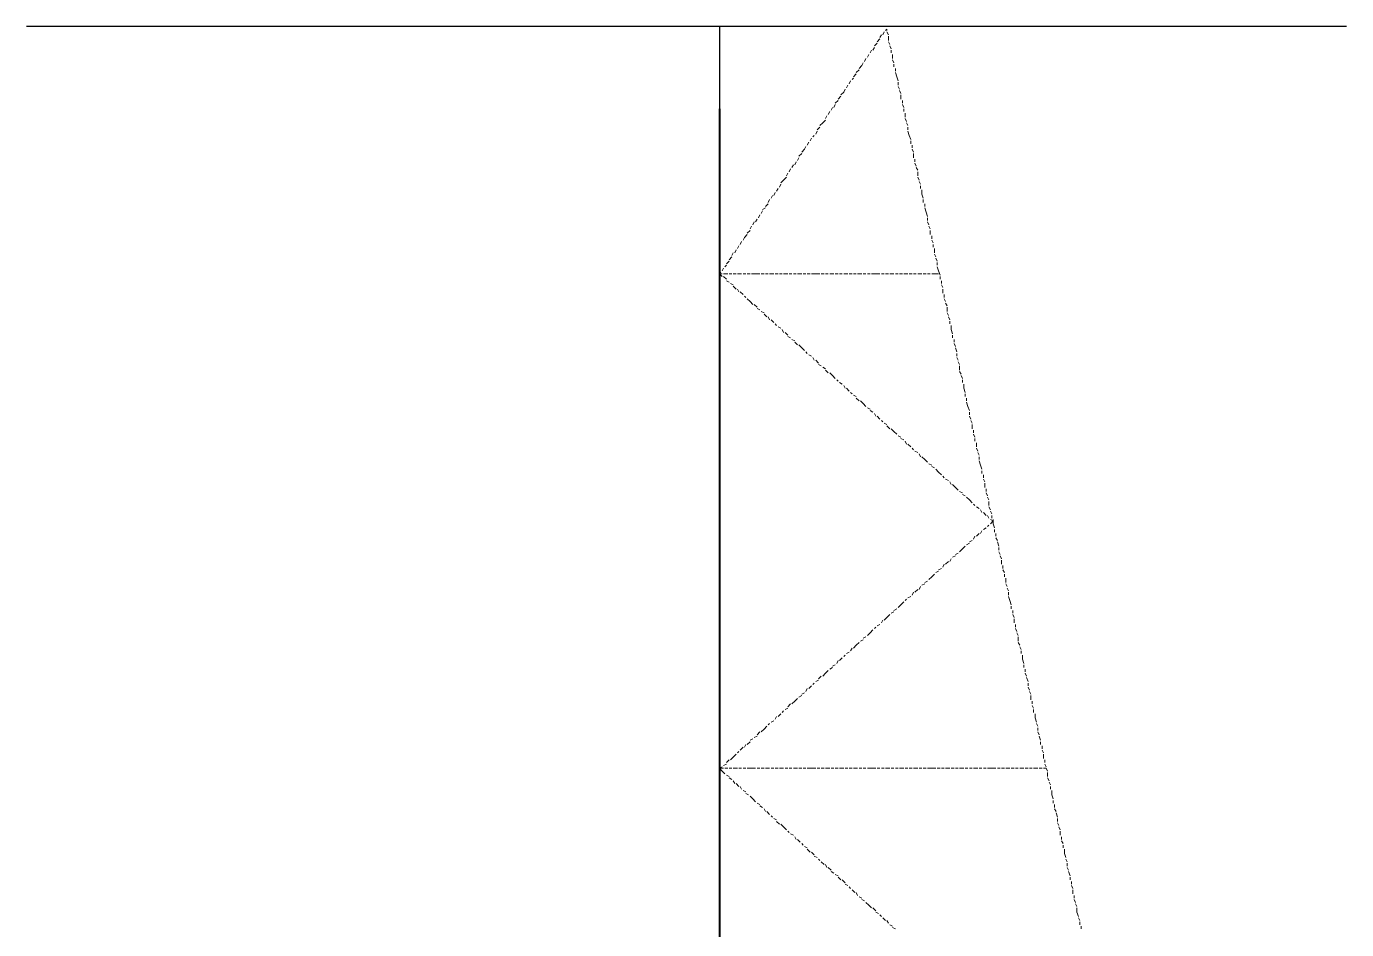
# Model space of a CAD drawing. Extents: x 8 to 21351, y 0 to 420.
# Drawn here: x 15801.5 to 15821.5, y 249.63 to 263.31 of the extents above; entities that cross this region are included whole.
import ezdxf

# ---------------------------------------------------------------- set-up
doc = ezdxf.new("R2010")
doc.units = 0

msp = doc.modelspace()

# ---------------------------------------------------------------- linework, layer by layer
at = {"lineweight": 25}
for p, q in [((15821.499, 263.313), (15801.496, 263.313)), ((15811.995, 263.313), (15811.995, 249.915))]:
    msp.add_line(p, q, dxfattribs=at)
at = {"color": 7, "lineweight": 5}
for p, q in [((15814.535, 263.271), (15814.514, 263.25)), ((15814.535, 263.25), (15814.535, 263.271)), ((15814.387, 263.059), (15814.344, 263.017)), ((15814.429, 263.123), (15814.387, 263.08)), ((15814.45, 263.186), (15814.429, 263.144)), ((15814.492, 263.229), (15814.471, 263.186)), ((15814.556, 263.186), (15814.535, 263.229)), ((15814.556, 263.102), (15814.556, 263.165)), ((15814.577, 263.038), (15814.556, 263.08)), ((15814.26, 262.89), (15814.238, 262.848)), ((15814.302, 262.954), (15814.281, 262.911)), ((15814.344, 262.996), (15814.323, 262.954)), ((15814.598, 262.975), (15814.577, 263.017)), ((15814.598, 262.911), (15814.598, 262.954)), ((15814.619, 262.827), (15814.619, 262.89)), ((15814.111, 262.657), (15814.069, 262.615)), ((15814.154, 262.721), (15814.111, 262.678)), ((15814.175, 262.763), (15814.154, 262.721)), ((15814.217, 262.827), (15814.196, 262.784)), ((15814.641, 262.763), (15814.619, 262.805)), ((15814.641, 262.699), (15814.641, 262.742)), ((15814.662, 262.636), (15814.662, 262.678)), ((15813.984, 262.488), (15813.963, 262.445)), ((15814.027, 262.53), (15814.006, 262.509)), ((15814.069, 262.594), (15814.027, 262.551)), ((15814.683, 262.551), (15814.662, 262.615)), ((15814.704, 262.488), (15814.683, 262.551)), ((15814.704, 262.424), (15814.704, 262.467)), ((15813.836, 262.255), (15813.794, 262.213)), ((15813.879, 262.318), (15813.836, 262.276)), ((15813.9, 262.361), (15813.879, 262.318)), ((15813.942, 262.424), (15813.921, 262.382)), ((15814.725, 262.361), (15814.704, 262.403)), ((15814.746, 262.297), (15814.725, 262.34)), ((15814.746, 262.213), (15814.746, 262.276)), ((15813.709, 262.086), (15813.688, 262.043)), ((15813.752, 262.128), (15813.73, 262.086)), ((15813.794, 262.192), (15813.752, 262.149)), ((15814.768, 262.149), (15814.768, 262.192)), ((15814.789, 262.086), (15814.768, 262.128)), ((15814.789, 262.022), (15814.789, 262.065)), ((15813.561, 261.853), (15813.519, 261.81)), ((15813.603, 261.895), (15813.561, 261.853)), ((15813.625, 261.959), (15813.603, 261.916)), ((15813.667, 262.022), (15813.646, 261.98)), ((15814.81, 261.938), (15814.81, 262.001)), ((15814.831, 261.874), (15814.81, 261.916)), ((15814.852, 261.81), (15814.831, 261.853)), ((15813.434, 261.662), (15813.413, 261.641)), ((15813.476, 261.726), (15813.455, 261.683)), ((15813.519, 261.789), (15813.476, 261.747)), ((15814.852, 261.747), (15814.852, 261.789)), ((15814.873, 261.662), (15814.852, 261.726)), ((15814.895, 261.599), (15814.873, 261.662)), ((15813.286, 261.451), (15813.244, 261.408)), ((15813.307, 261.493), (15813.286, 261.451)), ((15813.349, 261.557), (15813.328, 261.514)), ((15813.392, 261.62), (15813.371, 261.578)), ((15814.895, 261.535), (15814.895, 261.578)), ((15814.916, 261.472), (15814.916, 261.514)), ((15814.937, 261.408), (15814.916, 261.451)), ((15813.159, 261.26), (15813.138, 261.218)), ((15813.201, 261.324), (15813.18, 261.281)), ((15813.244, 261.387), (15813.201, 261.345)), ((15814.937, 261.324), (15814.937, 261.387)), ((15814.958, 261.26), (15814.958, 261.303)), ((15814.979, 261.197), (15814.958, 261.239)), ((15813.032, 261.091), (15813.011, 261.048)), ((15813.074, 261.154), (15813.053, 261.112)), ((15813.117, 261.218), (15813.095, 261.175)), ((15815, 261.133), (15814.979, 261.175)), ((15815, 261.048), (15815, 261.112)), ((15812.884, 260.858), (15812.863, 260.816)), ((15812.926, 260.921), (15812.905, 260.879)), ((15812.968, 260.985), (15812.926, 260.943)), ((15813.011, 261.027), (15812.968, 260.985)), ((15815.022, 260.985), (15815, 261.027)), ((15815.043, 260.921), (15815.022, 260.964)), ((15815.043, 260.858), (15815.043, 260.9)), ((15815.064, 260.773), (15815.064, 260.837)), ((15812.757, 260.689), (15812.736, 260.646)), ((15812.799, 260.752), (15812.778, 260.71)), ((15812.841, 260.795), (15812.82, 260.752)), ((15815.085, 260.71), (15815.064, 260.773)), ((15815.085, 260.646), (15815.085, 260.689)), ((15812.609, 260.456), (15812.587, 260.413)), ((15812.651, 260.519), (15812.63, 260.477)), ((15812.693, 260.562), (15812.651, 260.541)), ((15812.736, 260.625), (15812.693, 260.583)), ((15815.106, 260.583), (15815.106, 260.625)), ((15815.127, 260.498), (15815.106, 260.562)), ((15815.149, 260.435), (15815.127, 260.498)), ((15812.482, 260.286), (15812.46, 260.244)), ((15812.524, 260.35), (15812.503, 260.308)), ((15812.566, 260.392), (15812.545, 260.35)), ((15815.149, 260.371), (15815.149, 260.413)), ((15815.17, 260.308), (15815.149, 260.35)), ((15815.191, 260.244), (15815.17, 260.286)), ((15812.333, 260.054), (15812.312, 260.011)), ((15812.376, 260.117), (15812.355, 260.075)), ((15812.418, 260.159), (15812.376, 260.117)), ((15812.46, 260.223), (15812.418, 260.181)), ((15815.191, 260.159), (15815.191, 260.223)), ((15815.212, 260.096), (15815.212, 260.138)), ((15815.233, 260.033), (15815.212, 260.075)), ((15812.206, 259.884), (15812.185, 259.842)), ((15812.249, 259.927), (15812.228, 259.884)), ((15812.291, 259.99), (15812.27, 259.948)), ((15815.233, 259.969), (15815.233, 260.011)), ((15815.254, 259.884), (15815.254, 259.948)), ((15815.276, 259.821), (15815.254, 259.863)), ((15812.058, 259.651), (15812.037, 259.609)), ((15812.101, 259.694), (15812.079, 259.673)), ((15812.143, 259.757), (15812.101, 259.715)), ((15812.185, 259.821), (15812.143, 259.779)), ((15815.297, 259.757), (15815.276, 259.8)), ((15815.297, 259.694), (15815.297, 259.736)), ((15815.318, 259.609), (15815.297, 259.673)), ((15812.016, 259.588), (15811.995, 259.567)), ((15811.995, 259.567), (15812.037, 259.524)), ((15811.995, 259.524), (15811.995, 259.567)), ((15811.995, 259.567), (15812.037, 259.567)), ((15811.995, 259.461), (15811.995, 259.503)), ((15811.995, 259.397), (15811.995, 259.44)), ((15812.058, 259.567), (15812.122, 259.567)), ((15812.058, 259.524), (15812.101, 259.482)), ((15812.101, 259.461), (15812.143, 259.44)), ((15812.143, 259.567), (15812.185, 259.567)), ((15812.206, 259.567), (15812.249, 259.567)), ((15812.27, 259.567), (15812.333, 259.567)), ((15812.355, 259.567), (15812.397, 259.567)), ((15812.418, 259.567), (15812.46, 259.567)), ((15812.482, 259.567), (15812.545, 259.567)), ((15812.545, 259.567), (15812.609, 259.567)), ((15812.63, 259.567), (15812.672, 259.567)), ((15812.693, 259.567), (15812.736, 259.567)), ((15812.757, 259.567), (15812.82, 259.567)), ((15812.841, 259.567), (15812.884, 259.567)), ((15812.905, 259.567), (15812.947, 259.567)), ((15812.968, 259.567), (15813.032, 259.567)), ((15813.053, 259.567), (15813.095, 259.567)), ((15813.117, 259.567), (15813.159, 259.567)), ((15813.18, 259.567), (15813.244, 259.567)), ((15813.265, 259.567), (15813.307, 259.567)), ((15813.328, 259.567), (15813.371, 259.567)), ((15813.392, 259.567), (15813.455, 259.567)), ((15813.455, 259.567), (15813.519, 259.567)), ((15813.54, 259.567), (15813.582, 259.567)), ((15813.603, 259.567), (15813.646, 259.567)), ((15813.667, 259.567), (15813.73, 259.567)), ((15813.752, 259.567), (15813.794, 259.567)), ((15813.815, 259.567), (15813.857, 259.567)), ((15813.879, 259.567), (15813.942, 259.567)), ((15813.963, 259.567), (15814.006, 259.567)), ((15814.027, 259.567), (15814.069, 259.567)), ((15814.09, 259.567), (15814.154, 259.567)), ((15814.175, 259.567), (15814.217, 259.567)), ((15814.238, 259.567), (15814.281, 259.567)), ((15814.302, 259.567), (15814.365, 259.567)), ((15814.365, 259.567), (15814.429, 259.567)), ((15814.45, 259.567), (15814.492, 259.567)), ((15814.514, 259.567), (15814.556, 259.567)), ((15814.577, 259.567), (15814.641, 259.567)), ((15814.662, 259.567), (15814.704, 259.567)), ((15814.725, 259.567), (15814.768, 259.567)), ((15814.789, 259.567), (15814.852, 259.567)), ((15814.873, 259.567), (15814.916, 259.567)), ((15814.937, 259.567), (15814.979, 259.567)), ((15815, 259.567), (15815.064, 259.567)), ((15815.085, 259.567), (15815.127, 259.567)), ((15815.149, 259.567), (15815.191, 259.567)), ((15815.212, 259.567), (15815.276, 259.567)), ((15815.276, 259.567), (15815.318, 259.567)), ((15815.339, 259.546), (15815.318, 259.609)), ((15815.339, 259.482), (15815.339, 259.524)), ((15815.36, 259.419), (15815.36, 259.461)), ((15811.995, 259.313), (15811.995, 259.376)), ((15811.995, 259.249), (15811.995, 259.292)), ((15812.164, 259.419), (15812.206, 259.397)), ((15812.206, 259.376), (15812.249, 259.334)), ((15812.27, 259.334), (15812.291, 259.292)), ((15812.312, 259.292), (15812.355, 259.249)), ((15815.381, 259.355), (15815.36, 259.397)), ((15815.381, 259.271), (15815.381, 259.334)), ((15815.403, 259.207), (15815.403, 259.249)), ((15811.995, 259.186), (15811.995, 259.228)), ((15811.995, 259.101), (15811.995, 259.165)), ((15811.995, 259.038), (15811.995, 259.08)), ((15812.376, 259.228), (15812.397, 259.207)), ((15812.418, 259.186), (15812.46, 259.144)), ((15812.46, 259.144), (15812.503, 259.101)), ((15812.524, 259.101), (15812.566, 259.059)), ((15812.566, 259.038), (15812.609, 259.017)), ((15815.424, 259.144), (15815.403, 259.186)), ((15815.445, 259.08), (15815.424, 259.122)), ((15815.445, 258.995), (15815.445, 259.059)), ((15811.995, 258.974), (15811.995, 259.017)), ((15811.995, 258.889), (15811.995, 258.953)), ((15811.995, 258.826), (15811.995, 258.889)), ((15812.63, 258.995), (15812.672, 258.974)), ((15812.672, 258.953), (15812.714, 258.911)), ((15812.736, 258.911), (15812.757, 258.868)), ((15812.778, 258.868), (15812.82, 258.826)), ((15815.466, 258.932), (15815.445, 258.974)), ((15815.487, 258.868), (15815.466, 258.911)), ((15815.487, 258.805), (15815.487, 258.847)), ((15811.995, 258.762), (15811.995, 258.805)), ((15811.995, 258.699), (15811.995, 258.741)), ((15811.995, 258.614), (15811.995, 258.678)), ((15812.841, 258.805), (15812.863, 258.784)), ((15812.884, 258.762), (15812.926, 258.741)), ((15812.947, 258.72), (15812.968, 258.678)), ((15812.99, 258.678), (15813.032, 258.635)), ((15815.508, 258.72), (15815.508, 258.784)), ((15815.53, 258.657), (15815.508, 258.72)), ((15815.53, 258.593), (15815.53, 258.635)), ((15811.995, 258.551), (15811.995, 258.593)), ((15811.995, 258.487), (15811.995, 258.53)), ((15811.995, 258.403), (15811.995, 258.466)), ((15813.032, 258.614), (15813.074, 258.593)), ((15813.095, 258.572), (15813.138, 258.551)), ((15813.138, 258.53), (15813.18, 258.487)), ((15813.201, 258.487), (15813.244, 258.445)), ((15813.244, 258.445), (15813.286, 258.403)), ((15815.551, 258.53), (15815.551, 258.572)), ((15815.572, 258.466), (15815.551, 258.509)), ((15815.593, 258.382), (15815.572, 258.445)), ((15811.995, 258.339), (15811.995, 258.382)), ((15811.995, 258.276), (15811.995, 258.318)), ((15811.995, 258.191), (15811.995, 258.255)), ((15813.307, 258.382), (15813.328, 258.36)), ((15813.349, 258.339), (15813.392, 258.318)), ((15813.413, 258.297), (15813.434, 258.255)), ((15813.455, 258.255), (15813.498, 258.212)), ((15815.593, 258.318), (15815.593, 258.36)), ((15815.614, 258.255), (15815.593, 258.297)), ((15815.635, 258.191), (15815.614, 258.233)), ((15811.995, 258.127), (15811.995, 258.17)), ((15811.995, 258.064), (15811.995, 258.106)), ((15811.995, 257.979), (15811.995, 258.043)), ((15813.498, 258.191), (15813.54, 258.17)), ((15813.561, 258.149), (15813.603, 258.127)), ((15813.603, 258.106), (15813.646, 258.064)), ((15813.667, 258.064), (15813.709, 258.022)), ((15815.635, 258.106), (15815.635, 258.17)), ((15815.657, 258.043), (15815.635, 258.085)), ((15811.995, 257.916), (15811.995, 257.979)), ((15811.995, 257.852), (15811.995, 257.895)), ((15813.709, 258.022), (15813.752, 257.979)), ((15813.773, 257.958), (15813.794, 257.937)), ((15813.815, 257.916), (15813.857, 257.895)), ((15813.879, 257.873), (15813.9, 257.831)), ((15815.678, 257.979), (15815.657, 258.022)), ((15815.678, 257.916), (15815.678, 257.958)), ((15815.699, 257.831), (15815.699, 257.895)), ((15811.995, 257.789), (15811.995, 257.831)), ((15811.995, 257.704), (15811.995, 257.768)), ((15811.995, 257.641), (15811.995, 257.683)), ((15813.921, 257.831), (15813.963, 257.789)), ((15813.984, 257.768), (15814.006, 257.747)), ((15814.027, 257.725), (15814.069, 257.704)), ((15814.069, 257.683), (15814.111, 257.641)), ((15814.133, 257.641), (15814.175, 257.598)), ((15815.72, 257.768), (15815.699, 257.831)), ((15815.72, 257.704), (15815.72, 257.747)), ((15815.741, 257.641), (15815.741, 257.683)), ((15811.995, 257.577), (15811.995, 257.62)), ((15811.995, 257.492), (15811.995, 257.556)), ((15811.995, 257.429), (15811.995, 257.471)), ((15814.175, 257.598), (15814.217, 257.556)), ((15814.238, 257.535), (15814.281, 257.514)), ((15814.281, 257.492), (15814.323, 257.471)), ((15814.344, 257.45), (15814.365, 257.408)), ((15815.762, 257.556), (15815.741, 257.62)), ((15815.784, 257.492), (15815.762, 257.556)), ((15815.784, 257.429), (15815.784, 257.471)), ((15811.995, 257.365), (15811.995, 257.408)), ((15811.995, 257.281), (15811.995, 257.344)), ((15811.995, 257.217), (15811.995, 257.26)), ((15814.387, 257.408), (15814.429, 257.365)), ((15814.45, 257.344), (15814.471, 257.323)), ((15814.492, 257.302), (15814.535, 257.281)), ((15814.535, 257.26), (15814.577, 257.217)), ((15815.805, 257.365), (15815.784, 257.408)), ((15815.826, 257.302), (15815.805, 257.344)), ((15815.826, 257.217), (15815.826, 257.281)), ((15811.995, 257.154), (15811.995, 257.196)), ((15811.995, 257.069), (15811.995, 257.133)), ((15811.995, 257.006), (15811.995, 257.069)), ((15814.598, 257.217), (15814.641, 257.175)), ((15814.641, 257.175), (15814.683, 257.133)), ((15814.704, 257.111), (15814.746, 257.09)), ((15814.746, 257.069), (15814.789, 257.048)), ((15815.847, 257.154), (15815.847, 257.196)), ((15815.868, 257.09), (15815.847, 257.133)), ((15815.868, 257.027), (15815.868, 257.069)), ((15811.995, 256.942), (15811.995, 256.985)), ((15811.995, 256.879), (15811.995, 256.921)), ((15811.995, 256.794), (15811.995, 256.858)), ((15814.81, 257.027), (15814.831, 256.985)), ((15814.852, 256.985), (15814.895, 256.942)), ((15814.916, 256.921), (15814.937, 256.9)), ((15814.958, 256.879), (15815, 256.858)), ((15815.022, 256.836), (15815.043, 256.794)), ((15815.889, 256.942), (15815.889, 257.006)), ((15815.911, 256.879), (15815.889, 256.921)), ((15815.932, 256.815), (15815.911, 256.858)), ((15811.995, 256.731), (15811.995, 256.773)), ((15811.995, 256.667), (15811.995, 256.709)), ((15811.995, 256.582), (15811.995, 256.646)), ((15815.064, 256.794), (15815.106, 256.752)), ((15815.106, 256.752), (15815.149, 256.709)), ((15815.17, 256.688), (15815.212, 256.667)), ((15815.212, 256.646), (15815.254, 256.625)), ((15815.932, 256.752), (15815.932, 256.794)), ((15815.953, 256.667), (15815.932, 256.731)), ((15815.974, 256.603), (15815.953, 256.667)), ((15811.995, 256.519), (15811.995, 256.561)), ((15811.995, 256.455), (15811.995, 256.498)), ((15811.995, 256.371), (15811.995, 256.434)), ((15815.276, 256.603), (15815.318, 256.561)), ((15815.318, 256.561), (15815.36, 256.519)), ((15815.381, 256.498), (15815.403, 256.476)), ((15815.424, 256.455), (15815.466, 256.434)), ((15815.974, 256.54), (15815.974, 256.582)), ((15815.995, 256.476), (15815.995, 256.519)), ((15816.016, 256.413), (15815.995, 256.455)), ((15811.995, 256.307), (15811.995, 256.349)), ((15811.995, 256.244), (15811.995, 256.286)), ((15815.487, 256.413), (15815.508, 256.371)), ((15815.53, 256.371), (15815.572, 256.328)), ((15815.572, 256.328), (15815.614, 256.286)), ((15815.635, 256.265), (15815.678, 256.244)), ((15816.016, 256.328), (15816.016, 256.392)), ((15816.038, 256.265), (15816.038, 256.307)), ((15816.059, 256.201), (15816.038, 256.244)), ((15811.995, 256.159), (15811.995, 256.223)), ((15811.995, 256.096), (15811.995, 256.159)), ((15811.995, 256.032), (15811.995, 256.074)), ((15815.678, 256.223), (15815.72, 256.201)), ((15815.741, 256.18), (15815.784, 256.138)), ((15815.784, 256.138), (15815.826, 256.096)), ((15815.847, 256.074), (15815.868, 256.053)), ((15816.08, 256.138), (15816.059, 256.18)), ((15816.08, 256.053), (15816.08, 256.117)), ((15811.995, 255.968), (15811.995, 256.011)), ((15811.995, 255.884), (15811.995, 255.947)), ((15811.995, 255.82), (15811.995, 255.863)), ((15815.889, 256.032), (15815.932, 256.011)), ((15815.953, 255.99), (15815.974, 255.947)), ((15815.995, 255.947), (15816.038, 255.905)), ((15816.059, 255.905), (15816.08, 255.863)), ((15816.101, 255.99), (15816.08, 256.032)), ((15816.122, 255.926), (15816.101, 255.968)), ((15816.101, 255.841), (15816.143, 255.82)), ((15816.122, 255.863), (15816.122, 255.905)), ((15816.143, 255.778), (15816.143, 255.841)), ((15811.995, 255.757), (15811.995, 255.799)), ((15811.995, 255.672), (15811.995, 255.736)), ((15811.995, 255.609), (15811.995, 255.651)), ((15815.974, 255.672), (15815.953, 255.63)), ((15816.038, 255.714), (15815.995, 255.693)), ((15816.08, 255.757), (15816.059, 255.736)), ((15816.143, 255.82), (15816.101, 255.778)), ((15816.165, 255.714), (15816.143, 255.778)), ((15816.165, 255.651), (15816.165, 255.693)), ((15811.995, 255.545), (15811.995, 255.588)), ((15811.995, 255.46), (15811.995, 255.524)), ((15811.995, 255.397), (15811.995, 255.439)), ((15815.72, 255.439), (15815.678, 255.397)), ((15815.784, 255.482), (15815.741, 255.46)), ((15815.826, 255.524), (15815.784, 255.503)), ((15815.868, 255.588), (15815.847, 255.545)), ((15815.932, 255.63), (15815.889, 255.588)), ((15816.186, 255.588), (15816.186, 255.63)), ((15816.207, 255.524), (15816.186, 255.566)), ((15816.228, 255.439), (15816.207, 255.503)), ((15811.995, 255.333), (15811.995, 255.376)), ((15811.995, 255.27), (15811.995, 255.312)), ((15811.995, 255.185), (15811.995, 255.249)), ((15815.508, 255.249), (15815.487, 255.206)), ((15815.572, 255.291), (15815.53, 255.27)), ((15815.614, 255.333), (15815.572, 255.312)), ((15815.678, 255.397), (15815.635, 255.355)), ((15816.228, 255.376), (15816.228, 255.418)), ((15816.249, 255.312), (15816.228, 255.355)), ((15816.27, 255.249), (15816.249, 255.291)), ((15811.995, 255.122), (15811.995, 255.164)), ((15811.995, 255.058), (15811.995, 255.101)), ((15811.995, 254.974), (15811.995, 255.037)), ((15815.318, 255.058), (15815.276, 255.037)), ((15815.36, 255.101), (15815.318, 255.079)), ((15815.403, 255.164), (15815.381, 255.122)), ((15815.466, 255.206), (15815.424, 255.164)), ((15816.27, 255.164), (15816.27, 255.228)), ((15816.292, 255.101), (15816.292, 255.143)), ((15816.313, 255.037), (15816.292, 255.079)), ((15811.995, 254.91), (15811.995, 254.952)), ((15811.995, 254.847), (15811.995, 254.889)), ((15815.106, 254.868), (15815.064, 254.847)), ((15815.149, 254.91), (15815.106, 254.889)), ((15815.212, 254.974), (15815.17, 254.931)), ((15815.254, 255.016), (15815.212, 254.974)), ((15816.313, 254.974), (15816.313, 255.016)), ((15816.334, 254.889), (15816.334, 254.952)), ((15816.355, 254.825), (15816.334, 254.868)), ((15811.995, 254.762), (15811.995, 254.825)), ((15811.995, 254.698), (15811.995, 254.741)), ((15811.995, 254.635), (15811.995, 254.677)), ((15814.831, 254.635), (15814.81, 254.614)), ((15814.895, 254.677), (15814.852, 254.656)), ((15814.937, 254.741), (15814.916, 254.698)), ((15815, 254.783), (15814.958, 254.741)), ((15815.043, 254.825), (15815.022, 254.783)), ((15816.376, 254.762), (15816.355, 254.804)), ((15816.376, 254.698), (15816.376, 254.741)), ((15816.397, 254.614), (15816.376, 254.677)), ((15811.995, 254.55), (15811.995, 254.614)), ((15811.995, 254.487), (15811.995, 254.529)), ((15811.995, 254.423), (15811.995, 254.466)), ((15814.641, 254.445), (15814.598, 254.423)), ((15814.683, 254.487), (15814.641, 254.466)), ((15814.746, 254.55), (15814.704, 254.508)), ((15814.789, 254.593), (15814.746, 254.55)), ((15816.419, 254.55), (15816.397, 254.614)), ((15816.419, 254.487), (15816.419, 254.529)), ((15816.44, 254.423), (15816.44, 254.466)), ((15811.995, 254.36), (15811.995, 254.402)), ((15811.995, 254.275), (15811.995, 254.339)), ((15811.995, 254.212), (15811.995, 254.254)), ((15814.429, 254.254), (15814.387, 254.233)), ((15814.471, 254.317), (15814.45, 254.275)), ((15814.535, 254.36), (15814.492, 254.317)), ((15814.577, 254.402), (15814.535, 254.36)), ((15816.461, 254.36), (15816.44, 254.402)), ((15816.461, 254.275), (15816.461, 254.339)), ((15816.482, 254.212), (15816.482, 254.254)), ((15811.995, 254.148), (15811.995, 254.19)), ((15811.995, 254.063), (15811.995, 254.127)), ((15811.995, 254), (15811.995, 254.042)), ((15814.217, 254.063), (15814.175, 254.042)), ((15814.281, 254.127), (15814.238, 254.085)), ((15814.323, 254.169), (15814.281, 254.127)), ((15814.365, 254.212), (15814.344, 254.19)), ((15816.503, 254.148), (15816.482, 254.19)), ((15816.524, 254.085), (15816.503, 254.127)), ((15816.524, 254), (15816.524, 254.063)), ((15811.995, 253.936), (15811.995, 253.979)), ((15811.995, 253.852), (15811.995, 253.915)), ((15814.006, 253.894), (15813.984, 253.852)), ((15814.069, 253.936), (15814.027, 253.894)), ((15814.111, 253.979), (15814.069, 253.936)), ((15814.175, 254.021), (15814.133, 254)), ((15816.546, 253.936), (15816.524, 253.979)), ((15816.567, 253.873), (15816.546, 253.915)), ((15816.567, 253.81), (15816.567, 253.852)), ((15811.995, 253.788), (15811.995, 253.831)), ((15811.995, 253.725), (15811.995, 253.767)), ((15811.995, 253.64), (15811.995, 253.704)), ((15813.752, 253.64), (15813.709, 253.619)), ((15813.794, 253.704), (15813.773, 253.661)), ((15813.857, 253.746), (15813.815, 253.704)), ((15813.9, 253.788), (15813.879, 253.767)), ((15813.963, 253.831), (15813.921, 253.81)), ((15816.588, 253.725), (15816.588, 253.788)), ((15816.609, 253.661), (15816.588, 253.725)), ((15816.609, 253.598), (15816.609, 253.64)), ((15811.995, 253.577), (15811.995, 253.619)), ((15811.995, 253.513), (15811.995, 253.555)), ((15811.995, 253.45), (15811.995, 253.492)), ((15813.54, 253.471), (15813.498, 253.429)), ((15813.603, 253.513), (15813.561, 253.471)), ((15813.646, 253.555), (15813.603, 253.513)), ((15813.709, 253.598), (15813.667, 253.577)), ((15816.63, 253.534), (15816.63, 253.577)), ((15816.651, 253.471), (15816.63, 253.513)), ((15816.673, 253.386), (15816.651, 253.45)), ((15811.995, 253.365), (15811.995, 253.429)), ((15811.995, 253.302), (15811.995, 253.344)), ((15811.995, 253.238), (15811.995, 253.28)), ((15813.328, 253.28), (15813.307, 253.238)), ((15813.392, 253.323), (15813.349, 253.28)), ((15813.434, 253.365), (15813.413, 253.344)), ((15813.498, 253.407), (15813.455, 253.386)), ((15816.673, 253.323), (15816.673, 253.365)), ((15816.694, 253.259), (15816.673, 253.302)), ((15816.715, 253.196), (15816.694, 253.238)), ((15811.995, 253.153), (15811.995, 253.217)), ((15811.995, 253.09), (15811.995, 253.132)), ((15811.995, 253.026), (15811.995, 253.069)), ((15813.074, 253.048), (15813.032, 253.005)), ((15813.138, 253.09), (15813.095, 253.048)), ((15813.18, 253.132), (15813.138, 253.09)), ((15813.244, 253.174), (15813.201, 253.153)), ((15813.286, 253.217), (15813.244, 253.196)), ((15816.715, 253.111), (15816.715, 253.174)), ((15816.736, 253.048), (15816.736, 253.09)), ((15811.995, 252.942), (15811.995, 253.005)), ((15811.995, 252.878), (15811.995, 252.92)), ((15811.995, 252.815), (15811.995, 252.857)), ((15812.863, 252.857), (15812.841, 252.815)), ((15812.926, 252.899), (15812.884, 252.857)), ((15812.968, 252.942), (15812.947, 252.92)), ((15813.032, 252.984), (15812.99, 252.963)), ((15816.757, 252.984), (15816.736, 253.026)), ((15816.757, 252.92), (15816.757, 252.963)), ((15816.778, 252.836), (15816.778, 252.899)), ((15816.8, 252.772), (15816.778, 252.836)), ((15811.995, 252.73), (15811.995, 252.793)), ((15811.995, 252.667), (15811.995, 252.709)), ((15811.995, 252.603), (15811.995, 252.645)), ((15812.672, 252.667), (15812.63, 252.624)), ((15812.714, 252.709), (15812.672, 252.667)), ((15812.757, 252.751), (15812.736, 252.73)), ((15812.82, 252.793), (15812.778, 252.772)), ((15816.821, 252.709), (15816.8, 252.751)), ((15816.821, 252.645), (15816.821, 252.688)), ((15811.995, 252.54), (15811.995, 252.582)), ((15811.995, 252.455), (15811.995, 252.518)), ((15811.995, 252.391), (15811.995, 252.434)), ((15812.397, 252.434), (15812.376, 252.391)), ((15812.46, 252.476), (15812.418, 252.434)), ((15812.503, 252.518), (15812.46, 252.497)), ((15812.566, 252.561), (15812.524, 252.54)), ((15812.609, 252.624), (15812.566, 252.582)), ((15816.842, 252.582), (15816.821, 252.624)), ((15816.863, 252.497), (15816.842, 252.561)), ((15816.863, 252.434), (15816.863, 252.476)), ((15811.995, 252.328), (15811.995, 252.37)), ((15811.995, 252.243), (15811.995, 252.307)), ((15812.206, 252.243), (15812.164, 252.201)), ((15812.249, 252.286), (15812.206, 252.243)), ((15812.291, 252.328), (15812.27, 252.307)), ((15812.355, 252.391), (15812.312, 252.349)), ((15816.884, 252.37), (15816.884, 252.412)), ((15816.905, 252.307), (15816.884, 252.349)), ((15816.905, 252.222), (15816.905, 252.286)), ((15811.995, 252.18), (15811.995, 252.222)), ((15811.995, 252.116), (15811.995, 252.159)), ((15812.037, 252.095), (15811.995, 252.074)), ((15811.995, 252.031), (15811.995, 252.095)), ((15811.995, 252.074), (15812.058, 252.074)), ((15811.995, 252.074), (15812.037, 252.031)), ((15812.101, 252.137), (15812.058, 252.116)), ((15812.079, 252.074), (15812.122, 252.074)), ((15812.143, 252.201), (15812.101, 252.159)), ((15812.143, 252.074), (15812.185, 252.074)), ((15812.206, 252.074), (15812.27, 252.074)), ((15812.291, 252.074), (15812.333, 252.074)), ((15812.355, 252.074), (15812.397, 252.074)), ((15812.418, 252.074), (15812.482, 252.074)), ((15812.482, 252.074), (15812.545, 252.074)), ((15812.566, 252.074), (15812.609, 252.074)), ((15812.63, 252.074), (15812.672, 252.074)), ((15812.693, 252.074), (15812.757, 252.074)), ((15812.778, 252.074), (15812.82, 252.074)), ((15812.841, 252.074), (15812.884, 252.074)), ((15812.905, 252.074), (15812.968, 252.074)), ((15812.99, 252.074), (15813.032, 252.074)), ((15813.053, 252.074), (15813.095, 252.074)), ((15813.117, 252.074), (15813.18, 252.074)), ((15813.201, 252.074), (15813.244, 252.074)), ((15813.265, 252.074), (15813.307, 252.074)), ((15813.328, 252.074), (15813.392, 252.074)), ((15813.392, 252.074), (15813.455, 252.074)), ((15813.476, 252.074), (15813.519, 252.074)), ((15813.54, 252.074), (15813.582, 252.074)), ((15813.603, 252.074), (15813.667, 252.074)), ((15813.688, 252.074), (15813.73, 252.074)), ((15813.752, 252.074), (15813.794, 252.074)), ((15813.815, 252.074), (15813.879, 252.074)), ((15813.9, 252.074), (15813.942, 252.074)), ((15813.963, 252.074), (15814.006, 252.074)), ((15814.027, 252.074), (15814.09, 252.074)), ((15814.111, 252.074), (15814.154, 252.074)), ((15814.175, 252.074), (15814.217, 252.074)), ((15814.238, 252.074), (15814.302, 252.074)), ((15814.302, 252.074), (15814.365, 252.074)), ((15814.387, 252.074), (15814.429, 252.074)), ((15814.45, 252.074), (15814.492, 252.074)), ((15814.514, 252.074), (15814.577, 252.074)), ((15814.598, 252.074), (15814.641, 252.074)), ((15814.662, 252.074), (15814.704, 252.074)), ((15814.725, 252.074), (15814.789, 252.074)), ((15814.81, 252.074), (15814.852, 252.074)), ((15814.873, 252.074), (15814.916, 252.074)), ((15814.937, 252.074), (15815, 252.074)), ((15815.022, 252.074), (15815.064, 252.074)), ((15815.085, 252.074), (15815.127, 252.074)), ((15815.149, 252.074), (15815.212, 252.074)), ((15815.212, 252.074), (15815.276, 252.074)), ((15815.297, 252.074), (15815.339, 252.074)), ((15815.36, 252.074), (15815.403, 252.074)), ((15815.424, 252.074), (15815.487, 252.074)), ((15815.508, 252.074), (15815.551, 252.074)), ((15815.572, 252.074), (15815.614, 252.074)), ((15815.635, 252.074), (15815.699, 252.074)), ((15815.72, 252.074), (15815.762, 252.074)), ((15815.784, 252.074), (15815.826, 252.074)), ((15815.847, 252.074), (15815.911, 252.074)), ((15815.932, 252.074), (15815.974, 252.074)), ((15815.995, 252.074), (15816.038, 252.074)), ((15816.059, 252.074), (15816.122, 252.074)), ((15816.122, 252.074), (15816.186, 252.074)), ((15816.207, 252.074), (15816.249, 252.074)), ((15816.27, 252.074), (15816.313, 252.074)), ((15816.334, 252.074), (15816.397, 252.074)), ((15816.419, 252.074), (15816.461, 252.074)), ((15816.482, 252.074), (15816.524, 252.074)), ((15816.546, 252.074), (15816.609, 252.074)), ((15816.63, 252.074), (15816.673, 252.074)), ((15816.694, 252.074), (15816.736, 252.074)), ((15816.757, 252.074), (15816.821, 252.074)), ((15816.842, 252.074), (15816.884, 252.074)), ((15816.905, 252.074), (15816.948, 252.074)), ((15816.927, 252.159), (15816.927, 252.201)), ((15816.948, 252.095), (15816.927, 252.137)), ((15816.969, 252.031), (15816.948, 252.074)), ((15811.995, 251.968), (15811.995, 252.01)), ((15811.995, 251.905), (15811.995, 251.947)), ((15811.995, 251.82), (15811.995, 251.883)), ((15812.037, 252.031), (15812.079, 251.989)), ((15812.101, 251.968), (15812.143, 251.947)), ((15812.143, 251.926), (15812.185, 251.905)), ((15812.206, 251.883), (15812.228, 251.841)), ((15812.249, 251.841), (15812.291, 251.799)), ((15816.969, 251.947), (15816.969, 252.01)), ((15816.99, 251.883), (15816.969, 251.926)), ((15817.011, 251.82), (15816.99, 251.862)), ((15811.995, 251.756), (15811.995, 251.799)), ((15811.995, 251.693), (15811.995, 251.735)), ((15811.995, 251.629), (15811.995, 251.672)), ((15812.312, 251.799), (15812.333, 251.756)), ((15812.355, 251.735), (15812.397, 251.714)), ((15812.397, 251.693), (15812.439, 251.672)), ((15812.46, 251.65), (15812.503, 251.608)), ((15817.011, 251.756), (15817.011, 251.799)), ((15817.032, 251.672), (15817.032, 251.735)), ((15817.054, 251.608), (15817.032, 251.672)), ((15811.995, 251.545), (15811.995, 251.608)), ((15811.995, 251.481), (15811.995, 251.524)), ((15811.995, 251.418), (15811.995, 251.46)), ((15812.503, 251.608), (15812.545, 251.566)), ((15812.566, 251.545), (15812.609, 251.524)), ((15812.609, 251.502), (15812.651, 251.481)), ((15812.672, 251.46), (15812.693, 251.418)), ((15817.054, 251.545), (15817.054, 251.587)), ((15817.075, 251.481), (15817.075, 251.524)), ((15817.096, 251.418), (15817.075, 251.46)), ((15811.995, 251.333), (15811.995, 251.397)), ((15811.995, 251.269), (15811.995, 251.312)), ((15811.995, 251.206), (15811.995, 251.248)), ((15812.714, 251.418), (15812.757, 251.375)), ((15812.778, 251.354), (15812.799, 251.333)), ((15812.82, 251.312), (15812.863, 251.291)), ((15812.863, 251.269), (15812.905, 251.227)), ((15817.117, 251.333), (15817.096, 251.397)), ((15817.117, 251.269), (15817.117, 251.312)), ((15817.138, 251.206), (15817.117, 251.248)), ((15811.995, 251.121), (15811.995, 251.185)), ((15811.995, 251.058), (15811.995, 251.1)), ((15811.995, 250.994), (15811.995, 251.037)), ((15812.926, 251.227), (15812.968, 251.185)), ((15812.968, 251.185), (15813.011, 251.143)), ((15813.032, 251.121), (15813.053, 251.1)), ((15813.074, 251.079), (15813.117, 251.058)), ((15813.138, 251.037), (15813.159, 250.994)), ((15817.159, 251.143), (15817.138, 251.185)), ((15817.159, 251.058), (15817.159, 251.121)), ((15817.181, 250.994), (15817.181, 251.037)), ((15811.995, 250.91), (15811.995, 250.973)), ((15811.995, 250.846), (15811.995, 250.888)), ((15813.18, 250.994), (15813.222, 250.952)), ((15813.244, 250.931), (15813.265, 250.91)), ((15813.286, 250.888), (15813.328, 250.867)), ((15813.328, 250.846), (15813.371, 250.804)), ((15817.202, 250.931), (15817.181, 250.973)), ((15817.202, 250.867), (15817.202, 250.91)), ((15817.223, 250.783), (15817.223, 250.846)), ((15811.995, 250.783), (15811.995, 250.825)), ((15811.995, 250.719), (15811.995, 250.762)), ((15811.995, 250.634), (15811.995, 250.698)), ((15813.392, 250.804), (15813.434, 250.762)), ((15813.434, 250.74), (15813.476, 250.719)), ((15813.498, 250.698), (15813.519, 250.677)), ((15813.54, 250.656), (15813.582, 250.613)), ((15817.244, 250.719), (15817.223, 250.783)), ((15817.265, 250.656), (15817.244, 250.698)), ((15817.265, 250.592), (15817.265, 250.634)), ((15811.995, 250.571), (15811.995, 250.613)), ((15811.995, 250.507), (15811.995, 250.55)), ((15811.995, 250.423), (15811.995, 250.486)), ((15813.603, 250.613), (15813.625, 250.571)), ((15813.646, 250.571), (15813.688, 250.529)), ((15813.688, 250.507), (15813.73, 250.486)), ((15813.752, 250.465), (15813.794, 250.444)), ((15817.286, 250.529), (15817.265, 250.571)), ((15817.308, 250.444), (15817.286, 250.507)), ((15811.995, 250.359), (15811.995, 250.402)), ((15811.995, 250.296), (15811.995, 250.338)), ((15811.995, 250.211), (15811.995, 250.275)), ((15813.794, 250.423), (15813.836, 250.381)), ((15813.857, 250.381), (15813.9, 250.338)), ((15813.9, 250.317), (15813.942, 250.296)), ((15813.963, 250.275), (15813.984, 250.254)), ((15814.006, 250.232), (15814.048, 250.19)), ((15817.308, 250.381), (15817.308, 250.423)), ((15817.329, 250.317), (15817.329, 250.359)), ((15817.35, 250.254), (15817.329, 250.296)), ((15817.35, 250.169), (15817.35, 250.232)), ((15811.995, 250.148), (15811.995, 250.19)), ((15811.995, 250.084), (15811.995, 250.126)), ((15811.995, 250), (15811.995, 250.063)), ((15814.069, 250.19), (15814.09, 250.148)), ((15814.111, 250.126), (15814.154, 250.105)), ((15814.154, 250.084), (15814.196, 250.063)), ((15814.217, 250.042), (15814.26, 250)), ((15817.371, 250.105), (15817.371, 250.148)), ((15817.392, 250.042), (15817.371, 250.084)), ((15811.995, 249.936), (15811.995, 249.978)), ((15811.995, 249.873), (15811.995, 249.915)), ((15811.995, 249.809), (15811.995, 249.851)), ((15814.26, 250), (15814.302, 249.957)), ((15814.323, 249.957), (15814.365, 249.915)), ((15814.365, 249.894), (15814.408, 249.873)), ((15814.429, 249.851), (15814.45, 249.83)), ((15817.413, 249.978), (15817.392, 250.021)), ((15817.413, 249.894), (15817.413, 249.957)), ((15817.435, 249.83), (15817.413, 249.894)), ((15811.995, 249.724), (15811.995, 249.788)), ((15811.995, 249.661), (15811.995, 249.703)), ((15811.995, 249.597), (15811.995, 249.64)), ((15814.471, 249.809), (15814.514, 249.767)), ((15814.535, 249.767), (15814.556, 249.724)), ((15814.577, 249.703), (15814.619, 249.682)), ((15814.619, 249.661), (15814.662, 249.64)), ((15817.456, 249.767), (15817.435, 249.809)), ((15817.456, 249.703), (15817.456, 249.745)), ((15817.477, 249.64), (15817.477, 249.682))]:
    msp.add_line(p, q, dxfattribs=at)
at = {"color": 7, "lineweight": 40}
msp.add_line((15811.995, 262.065), (15811.995, 174.561), dxfattribs=at)

doc.saveas('drawing.dxf')
